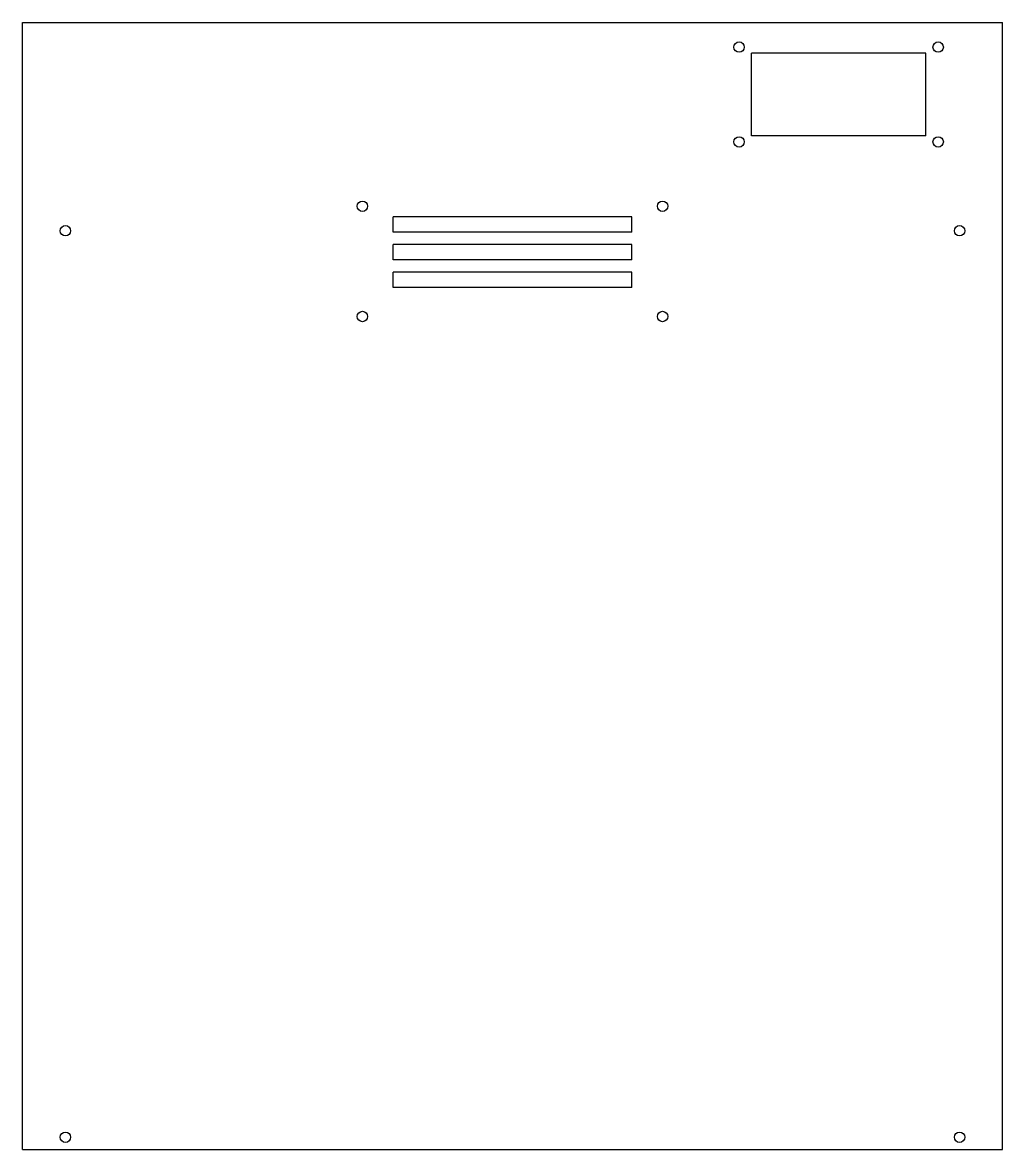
# Model space of a CAD drawing. Header units: millimetres. Extents: x -160 to 160, y 6 to 374.
import ezdxf

# ---------------------------------------------------------------- set-up
doc = ezdxf.new("R2010")
doc.units = ezdxf.units.MM

msp = doc.modelspace()

# ---------------------------------------------------------------- linework, layer by layer
for p, q in [((-160, 6), (-160, 374)), ((-160, 374), (160, 374)), ((160, 6), (160, 374)), ((78, 337), (78, 364)), ((135, 364), (78, 364)), ((135, 337), (135, 364)), ((135, 337), (78, 337)), ((-39, 305.5), (-39, 310.5)), ((39, 310.5), (-39, 310.5)), ((39, 305.5), (39, 310.5)), ((39, 305.5), (-39, 305.5)), ((-39, 296.5), (-39, 301.5)), ((39, 301.5), (-39, 301.5)), ((39, 296.5), (39, 301.5)), ((39, 296.5), (-39, 296.5)), ((-39, 287.5), (-39, 292.5)), ((39, 292.5), (-39, 292.5)), ((39, 287.5), (39, 292.5)), ((39, 287.5), (-39, 287.5)), ((-160, 6), (160, 6))]:
    msp.add_line(p, q)
for centre in [(74, 366), (139, 366), (74, 335), (139, 335), (-49, 314), (49, 314), (-146, 306), (146, 306), (-49, 278), (49, 278), (-146, 10), (146, 10)]:
    msp.add_circle(centre, 1.7)

doc.saveas('drawing.dxf')
